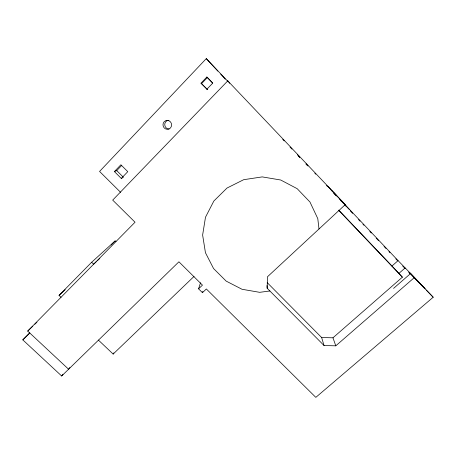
<?xml version="1.0" encoding="UTF-8"?>
<svg xmlns="http://www.w3.org/2000/svg" width="456" height="456" viewBox="0 0 456 456"><rect width="100%" height="100%" fill="white"/><g stroke="black" fill="none" stroke-linecap="round" stroke-linejoin="round"><path stroke-width="0.68" d="M200.497 282.788L198.565 288.825L202.458 292.672L206.351 288.979L315.82 397.375L433.2 297.226L414.464 277.487L335.787 345.825L324.051 345.534L267.176 288.255L267.461 276.786L345.277 204.619L227.778 80.854L112.695 200.11L135.044 222.214L27.708 331.073L68.605 369.235L69.865 367.507M202.458 292.672L202.846 291.338M98.376 340.056L113.151 354.073L113.852 352.887M29.674 332.908L22.8 339.868L61.663 375.995L62.917 374.296M227.755 81.248L206.277 58.624L99.573 171.439L120.584 192.307M114.405 171.564L120.88 164.77L127.777 171.667L121.285 178.433L114.405 171.564L116.742 170.612L121.649 165.465M201.005 83.163L207.412 89.57L201.005 83.163L206.864 77.018L212.73 83.02M201.643 83.539L207.434 77.469M206.847 89.268L212.713 83.152L206.864 77.018M61.024 297.283L59.035 295.397L91.656 262.251L115.146 240.91L115.995 241.743M111.173 244.946L115.146 240.91M22.8 339.868L29.879 332.977M61.663 375.995L178.912 261.801L202.458 285.12L198.565 288.825M113.151 354.073L194.022 276.439M27.708 331.073L32.826 326.182M34.873 324.222L36.919 322.267M96.233 261.784L93.657 264.189L91.656 262.251M97.265 260.826L99.841 258.427M59.035 295.397L65.214 289.674M338.768 210.142L391.989 266.008L398.082 260.632L414.464 277.487M391.989 266.008L398.932 273.383L405.11 267.968M267.222 282.64L321.634 337.525L332.96 337.799L402.38 277.174L398.932 273.383M393.556 288.386L410.582 273.543L425.248 288.984M121.285 178.433L122.396 177.897M269.878 290.974L259.675 292.325L242.016 289.275L226.159 281.107L213.562 268.538L205.445 252.709L202.629 235.051L205.485 217.238L213.858 201.016L227.014 188.043L243.692 179.692L262.228 176.899L280.702 180.006L297.187 188.687L309.972 202.031L317.786 218.612L319 228.986M417.012 280.463L417.229 280.679L409.676 272.756L412.207 275.447M345.277 204.619L339.862 199.255L398.082 260.632M116.742 170.612L123.508 177.361M329.346 188.134L329.865 188.664M402.688 266.059L405.15 268.573M408.593 272.095L410.069 273.6M417.451 281.141L419.913 283.655M420.894 284.658L424.342 288.181M426.309 290.187L433.2 297.226M336.289 195.459L332.236 191.138M415.861 279.277L412.691 275.96M338.626 210.244L402.38 277.174M327.659 186.202L330.993 189.713M331.945 190.716L343.032 202.39M217.865 71.119L206.277 58.624M220.71 74.111L225.275 79.184M282.731 139.382L284.191 140.915M290.027 147.06L291.971 149.106M297.318 154.738L299.746 157.297M306.067 163.955L308.011 166.001M314.822 173.172L315.791 174.198M326.49 185.461L327.459 186.487M333.781 193.139L335.724 195.191M341.55 201.318L343.921 203.821M344.873 204.818L349.142 209.315M298.669 156.305L299.643 157.331M305.993 164.017L306.968 165.049M340.66 200.532L341.63 201.552M345.021 205.12L345.99 206.14M350.214 210.803L352.665 213.385M358.547 219.581L360.018 221.131M362.965 224.232L363.945 225.264M369.827 231.46L371.298 233.01M376.206 238.174L378.657 240.757M384.049 246.439L386.01 248.503M388.957 251.604L389.937 252.635M395.819 258.831L397.29 260.382M332.464 191.457L330.372 189.251M333.724 192.7L336.824 196.006M227.778 80.854L229.71 83.305M332.96 337.799L335.787 345.825M321.634 337.525L324.051 345.534M266.977 285.536L267.176 288.255M169.034 129.025A4.383 4.224 77.8 0 1 164.764 124.921A4.383 4.224 77.8 0 1 168.378 120.304M168.891 120.732L167.238 120.384A4.474 4.309 77.4 0 0 163.328 126.546A4.474 4.309 77.4 0 0 170.384 128.016A4.474 4.309 77.4 0 0 168.891 120.732"/></g></svg>
